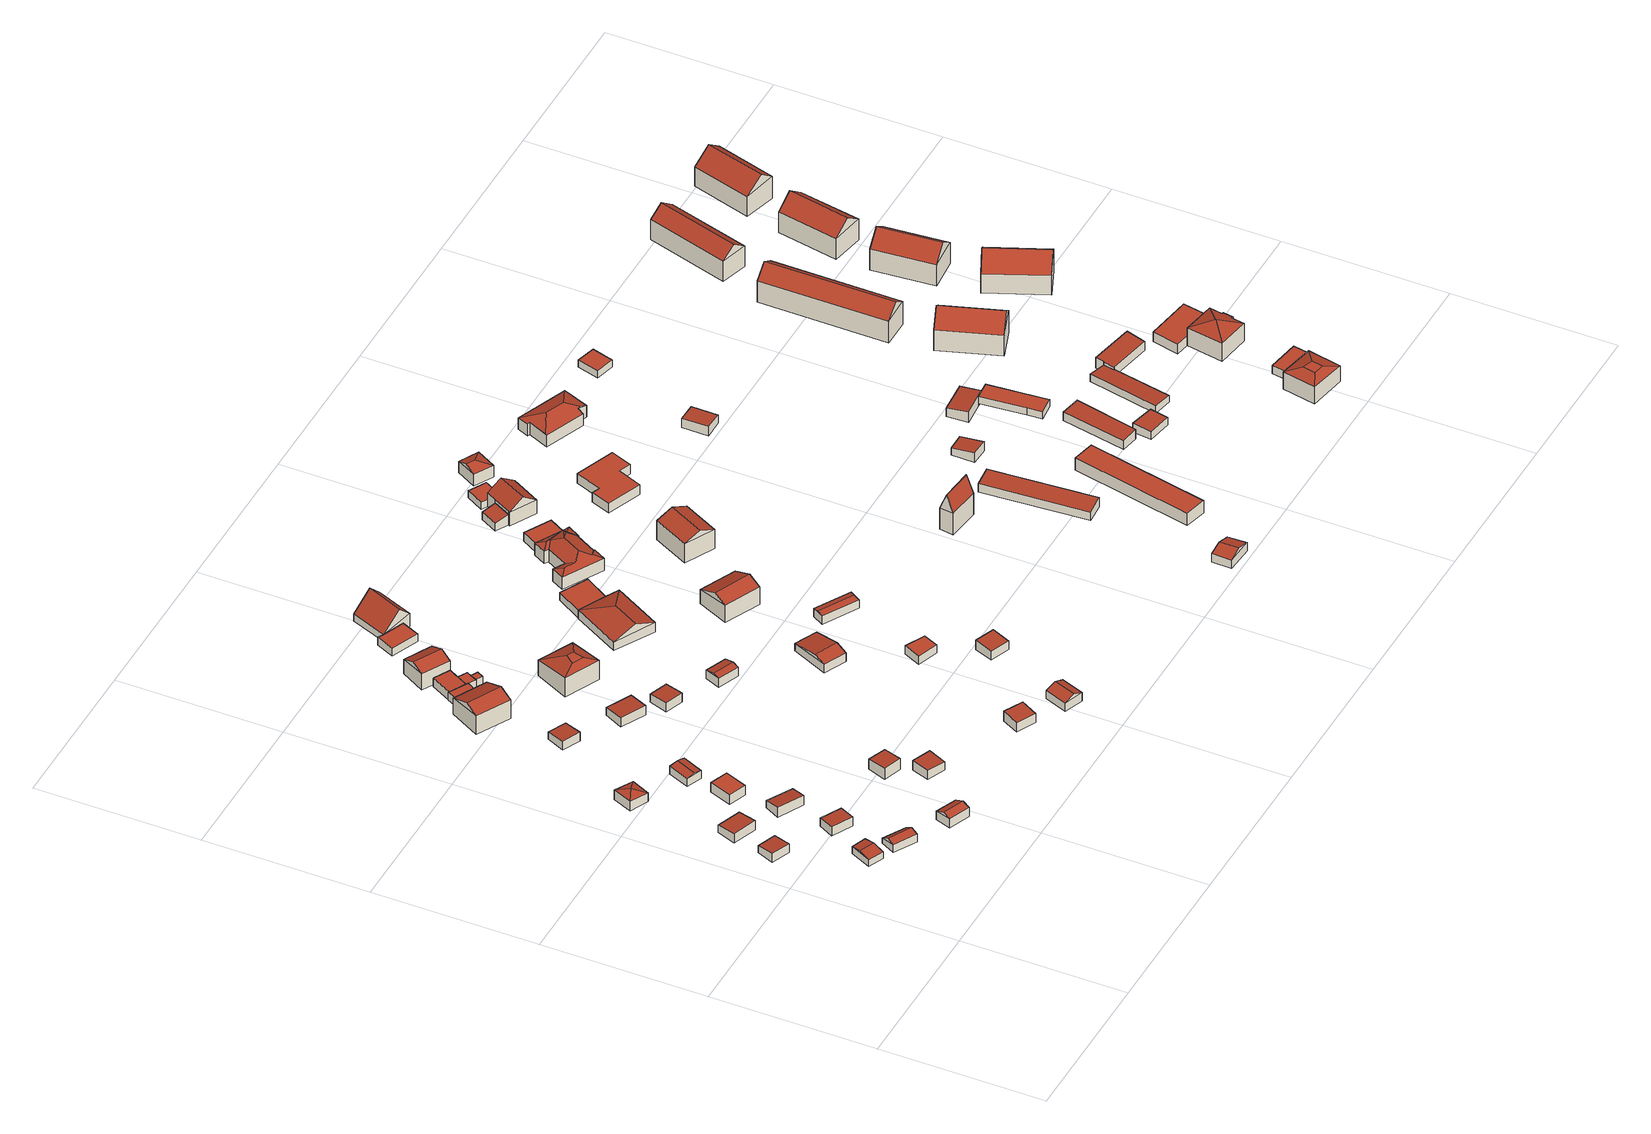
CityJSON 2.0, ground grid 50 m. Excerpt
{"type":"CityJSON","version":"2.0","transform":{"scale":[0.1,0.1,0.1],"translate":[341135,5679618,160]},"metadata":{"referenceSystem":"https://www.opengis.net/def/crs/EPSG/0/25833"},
"CityObjects":{
"building1":{"type":"Building","attributes":{"Dachtyp_tdc":"tdcPolyFlatRoof","Gemeindeschluessel":14729160,"Dachneigung":6.14,"QualitaetDacherkennung":85,"Geometrietyp2DReferenz":"3000","function":"31001_9998","roofType":"2100","measuredHeight":3.01},"geometry":[{"type":"MultiSurface","lod":"2","boundaries":[[[0,1,2,3]],[[1,4,5,2]],[[4,6,7,5]],[[6,0,3,7]],[[6,4,1,0]],[[3,2,5,7]]],"semantics":{"surfaces":[{"type":"WallSurface"},{"type":"RoofSurface"},{"type":"GroundSurface"}],"values":[0,0,0,0,1,2]}}]},
"building2":{"type":"Building","attributes":{"Dachtyp_tdc":"tdcGableRoof","Gemeindeschluessel":14729160,"Dachneigung":10.33,"QualitaetDacherkennung":84,"Geometrietyp2DReferenz":"3000","function":"31001_9998","roofType":"3100","measuredHeight":2.94},"geometry":[{"type":"MultiSurface","lod":"2","boundaries":[[[8,9,10,11]],[[9,12,13,10]],[[12,14,15,13]],[[14,8,11,15]],[[12,9,16]],[[8,14,17]],[[9,8,17,16]],[[14,12,16,17]],[[11,10,13,15]]],"semantics":{"surfaces":[{"type":"WallSurface"},{"type":"RoofSurface"},{"type":"GroundSurface"}],"values":[0,0,0,0,0,0,1,1,2]}}]},
"building3":{"type":"Building","attributes":{"Dachtyp_tdc":"tdcGableRoof","Gemeindeschluessel":14729160,"Dachneigung":33.49,"QualitaetDacherkennung":78,"Geometrietyp2DReferenz":"3000","function":"31001_9998","roofType":"3100","measuredHeight":3.46},"geometry":[{"type":"MultiSurface","lod":"2","boundaries":[[[18,19,20,21]],[[19,22,23,20]],[[22,24,25,23]],[[24,18,21,25]],[[22,19,26]],[[18,24,27]],[[19,18,27,26]],[[24,22,26,27]],[[21,20,23,25]]],"semantics":{"surfaces":[{"type":"WallSurface"},{"type":"RoofSurface"},{"type":"GroundSurface"}],"values":[0,0,0,0,0,0,1,1,2]}}]},
"building4":{"type":"Building","attributes":{"Dachtyp_tdc":"tdcPolyFlatRoof","Gemeindeschluessel":14729160,"Dachneigung":6.06,"QualitaetDacherkennung":84,"Geometrietyp2DReferenz":"3000","function":"31001_9998","roofType":"2100","measuredHeight":3.21},"geometry":[{"type":"MultiSurface","lod":"2","boundaries":[[[28,29,30,31]],[[29,32,33,30]],[[32,34,35,33]],[[34,28,31,35]],[[34,32,29,28]],[[31,30,33,35]]],"semantics":{"surfaces":[{"type":"WallSurface"},{"type":"RoofSurface"},{"type":"GroundSurface"}],"values":[0,0,0,0,1,2]}}]},
"building5":{"type":"Building","attributes":{"Dachtyp_tdc":"tdcPolyFlatRoof","Gemeindeschluessel":14729160,"Dachneigung":3.91,"QualitaetDacherkennung":67,"Geometrietyp2DReferenz":"3000","function":"31001_9998","roofType":"2100","measuredHeight":3.1},"geometry":[{"type":"MultiSurface","lod":"2","boundaries":[[[36,37,38,39]],[[37,40,41,38]],[[40,42,43,41]],[[42,36,39,43]],[[42,40,37,36]],[[39,38,41,43]]],"semantics":{"surfaces":[{"type":"WallSurface"},{"type":"RoofSurface"},{"type":"GroundSurface"}],"values":[0,0,0,0,1,2]}}]},
"building6":{"type":"Building","attributes":{"Dachtyp_tdc":"tdcTentRoof","Gemeindeschluessel":14729160,"Dachneigung":19.68,"QualitaetDacherkennung":84,"Geometrietyp2DReferenz":"3000","function":"31001_9998","roofType":"3500","measuredHeight":4.19},"geometry":[{"type":"MultiSurface","lod":"2","boundaries":[[[44,45,46,47]],[[45,48,49,46]],[[48,50,51,49]],[[50,44,47,51]],[[45,44,52]],[[48,45,52]],[[50,48,52]],[[44,50,52]],[[47,46,49,51]]],"semantics":{"surfaces":[{"type":"WallSurface"},{"type":"RoofSurface"},{"type":"GroundSurface"}],"values":[0,0,0,0,1,1,1,1,2]}}]},
"building7":{"type":"Building","attributes":{"Dachtyp_tdc":"tdcPolyFlatRoof","Gemeindeschluessel":14729160,"Dachneigung":11.29,"QualitaetDacherkennung":62,"Geometrietyp2DReferenz":"3000","function":"31001_9998","roofType":"2100","measuredHeight":3.33},"geometry":[{"type":"MultiSurface","lod":"2","boundaries":[[[53,54,55,56]],[[54,57,58,55]],[[57,59,60,58]],[[59,53,56,60]],[[59,57,54,53]],[[56,55,58,60]]],"semantics":{"surfaces":[{"type":"WallSurface"},{"type":"RoofSurface"},{"type":"GroundSurface"}],"values":[0,0,0,0,1,2]}}]},
"building8":{"type":"Building","attributes":{"Dachtyp_tdc":"tdcGableRoof","Gemeindeschluessel":14729160,"Dachneigung":21.34,"QualitaetDacherkennung":81,"Geometrietyp2DReferenz":"3000","function":"31001_9998","roofType":"3100","measuredHeight":3.92},"geometry":[{"type":"MultiSurface","lod":"2","boundaries":[[[61,62,63,64]],[[62,65,66,63]],[[65,67,68,66]],[[67,61,64,68]],[[65,62,69]],[[61,67,70]],[[62,61,70,69]],[[67,65,69,70]],[[64,63,66,68]]],"semantics":{"surfaces":[{"type":"WallSurface"},{"type":"RoofSurface"},{"type":"GroundSurface"}],"values":[0,0,0,0,0,0,1,1,2]}}]},
"building9":{"type":"Building","attributes":{"Dachtyp_tdc":"tdcPolyFlatRoof","Gemeindeschluessel":14729160,"Dachneigung":0,"QualitaetDacherkennung":77,"Geometrietyp2DReferenz":"3000","function":"31001_9998","roofType":"1000","measuredHeight":3.21},"geometry":[{"type":"MultiSurface","lod":"2","boundaries":[[[71,72,73,74]],[[72,75,76,73]],[[75,77,78,76]],[[77,71,74,78]],[[77,75,72,71]],[[74,73,76,78]]],"semantics":{"surfaces":[{"type":"WallSurface"},{"type":"RoofSurface"},{"type":"GroundSurface"}],"values":[0,0,0,0,1,2]}}]},
"building10":{"type":"Building","attributes":{"Dachtyp_tdc":"tdcGableRoof","Gemeindeschluessel":14729160,"Dachneigung":11.92,"QualitaetDacherkennung":83,"Geometrietyp2DReferenz":"3000","function":"31001_9998","roofType":"3100","measuredHeight":3.26},"geometry":[{"type":"MultiSurface","lod":"2","boundaries":[[[79,80,81,82]],[[80,83,84,81]],[[83,85,86,84]],[[85,79,82,86]],[[83,80,87]],[[79,85,88]],[[80,79,88,87]],[[85,83,87,88]],[[82,81,84,86]]],"semantics":{"surfaces":[{"type":"WallSurface"},{"type":"RoofSurface"},{"type":"GroundSurface"}],"values":[0,0,0,0,0,0,1,1,2]}}]},
"building11":{"type":"Building","attributes":{"Dachtyp_tdc":"tdcPolyFlatRoof","Gemeindeschluessel":14729160,"Dachneigung":5.82,"QualitaetDacherkennung":61,"Geometrietyp2DReferenz":"3000","function":"31001_9998","roofType":"2100","measuredHeight":3.06},"geometry":[{"type":"MultiSurface","lod":"2","boundaries":[[[89,90,91,92]],[[90,93,94,91]],[[93,95,96,94]],[[95,89,92,96]],[[95,93,90,89]],[[92,91,94,96]]],"semantics":{"surfaces":[{"type":"WallSurface"},{"type":"RoofSurface"},{"type":"GroundSurface"}],"values":[0,0,0,0,1,2]}}]},
"building12":{"type":"Building","attributes":{"Dachtyp_tdc":"tdcPolyFlatRoof","Gemeindeschluessel":14729160,"Dachneigung":4.11,"QualitaetDacherkennung":77,"Geometrietyp2DReferenz":"3000","function":"31001_9998","roofType":"2100","measuredHeight":3.79},"geometry":[{"type":"MultiSurface","lod":"2","boundaries":[[[97,98,99,100]],[[98,101,102,99]],[[101,103,104,102]],[[103,97,100,104]],[[103,101,98,97]],[[100,99,102,104]]],"semantics":{"surfaces":[{"type":"WallSurface"},{"type":"RoofSurface"},{"type":"GroundSurface"}],"values":[0,0,0,0,1,2]}}]},
"building13":{"type":"Building","attributes":{"Dachtyp_tdc":"tdcPolyFlatRoof","Gemeindeschluessel":14729160,"Dachneigung":2.65,"QualitaetDacherkennung":73,"Geometrietyp2DReferenz":"3000","function":"31001_9998","roofType":"2100","measuredHeight":3.15},"geometry":[{"type":"MultiSurface","lod":"2","boundaries":[[[105,106,107,108]],[[106,109,110,107]],[[109,111,112,110]],[[111,105,108,112]],[[111,109,106,105]],[[108,107,110,112]]],"semantics":{"surfaces":[{"type":"WallSurface"},{"type":"RoofSurface"},{"type":"GroundSurface"}],"values":[0,0,0,0,1,2]}}]},
"building14":{"type":"Building","attributes":{"Dachtyp_tdc":"tdcGableRoof","Gemeindeschluessel":14729160,"Dachneigung":23.12,"QualitaetDacherkennung":92,"Geometrietyp2DReferenz":"3000","function":"31001_9998","roofType":"3100","measuredHeight":8.12},"geometry":[{"type":"MultiSurface","lod":"2","boundaries":[[[113,114,115,116]],[[114,117,118,115]],[[117,119,120,118]],[[119,113,116,120]],[[117,114,121]],[[113,119,122]],[[114,113,122,121]],[[119,117,121,122]],[[116,115,118,120]]],"semantics":{"surfaces":[{"type":"WallSurface"},{"type":"RoofSurface"},{"type":"GroundSurface"}],"values":[0,0,0,0,0,0,1,1,2]}}]},
"building15":{"type":"Building","attributes":{"Dachtyp_tdc":"tdcPolyFlatRoof","Gemeindeschluessel":14729160,"Dachneigung":0,"QualitaetDacherkennung":69,"Geometrietyp2DReferenz":"3000","function":"31001_9998","roofType":"1000","measuredHeight":2.62},"geometry":[{"type":"MultiSurface","lod":"2","boundaries":[[[123,124,125,126]],[[124,127,128,125]],[[127,129,130,128]],[[129,131,132,130]],[[131,123,126,132]],[[131,129,127,124,123]],[[126,125,128,130,132]]],"semantics":{"surfaces":[{"type":"WallSurface"},{"type":"RoofSurface"},{"type":"GroundSurface"}],"values":[0,0,0,0,0,1,2]}}]},
"building16":{"type":"Building","attributes":{"Gemeindeschluessel":14729160,"Dachtyp_tdc":"tdcPolyFlatRoof","Dachneigung":3.78,"QualitaetDacherkennung":85,"Geometrietyp2DReferenz":"3000","function":"31001_9998","roofType":"2100","measuredHeight":3.14},"geometry":[{"type":"MultiSurface","lod":"2","boundaries":[[[133,134,135,136]],[[134,137,138,135]],[[137,139,140,138]],[[139,133,136,140]],[[139,137,134,133]],[[136,135,138,140]]],"semantics":{"surfaces":[{"type":"WallSurface"},{"type":"RoofSurface"},{"type":"GroundSurface"}],"values":[0,0,0,0,1,2]}}]},
"building17":{"type":"Building","attributes":{"Gemeindeschluessel":14729160,"Geometrietyp2DReferenz":"3000","function":"31001_9998","roofType":"9999"},"children":["building17-1","building17-2"]},
"building17-1":{"type":"BuildingPart","attributes":{"Dachtyp_tdc":"tdcPolyFlatRoof","Dachneigung":0,"QualitaetDacherkennung":66,"Geometrietyp2DReferenz":"3000","roofType":"1000","measuredHeight":2.99},"parents":["building17"],"geometry":[{"type":"MultiSurface","lod":"2","boundaries":[[[141,127,142,143,144]],[[127,145,146,142]],[[145,147,148,146]],[[147,149,150,151,148]],[[149,147,145,127,141]],[[143,142,146,148,151]],[[144,150,149,141]],[[144,143,151,150]]],"semantics":{"surfaces":[{"type":"WallSurface"},{"type":"RoofSurface"},{"type":"GroundSurface"},{"type":"ClosureSurface"}],"values":[0,0,0,0,1,2,0,3]}}]},
"building17-2":{"type":"BuildingPart","attributes":{"Dachtyp_tdc":"tdcPolyFlatRoof","Dachneigung":0,"QualitaetDacherkennung":73,"Geometrietyp2DReferenz":"3000","roofType":"1000","measuredHeight":2.84},"parents":["building17"],"geometry":[{"type":"MultiSurface","lod":"2","boundaries":[[[152,153,154,155]],[[153,144,143,154]],[[150,156,157,151]],[[156,158,159,157]],[[158,152,155,159]],[[158,156,150,144,153,152]],[[155,154,143,151,157,159]],[[151,143,144,150]]],"semantics":{"surfaces":[{"type":"WallSurface"},{"type":"RoofSurface"},{"type":"GroundSurface"},{"type":"ClosureSurface"}],"values":[0,0,0,0,0,1,2,3]}}]},
"building18":{"type":"Building","attributes":{"Dachtyp_tdc":"tdcPolyFlatRoof","Gemeindeschluessel":14729160,"Dachneigung":0,"QualitaetDacherkennung":66,"Geometrietyp2DReferenz":"3000","function":"31001_9998","roofType":"1000","measuredHeight":3},"geometry":[{"type":"MultiSurface","lod":"2","boundaries":[[[160,161,162,163]],[[161,164,155,162]],[[164,165,159,155]],[[165,160,163,159]],[[165,164,161,160]],[[163,162,155,159]]],"semantics":{"surfaces":[{"type":"WallSurface"},{"type":"RoofSurface"},{"type":"GroundSurface"}],"values":[0,0,0,0,1,2]}}]},
"building19":{"type":"Building","attributes":{"Dachtyp_tdc":"tdcGableRoof","Gemeindeschluessel":14729160,"Dachneigung":24.95,"QualitaetDacherkennung":87,"Geometrietyp2DReferenz":"3000","function":"31001_9998","roofType":"3100","measuredHeight":7.13},"geometry":[{"type":"MultiSurface","lod":"2","boundaries":[[[166,167,168,169]],[[167,170,171,168]],[[170,172,173,171]],[[172,166,169,173]],[[170,167,174]],[[166,172,175]],[[167,166,175,174]],[[172,170,174,175]],[[169,168,171,173]]],"semantics":{"surfaces":[{"type":"WallSurface"},{"type":"RoofSurface"},{"type":"GroundSurface"}],"values":[0,0,0,0,0,0,1,1,2]}}]},
"building20":{"type":"Building","attributes":{"Dachtyp_tdc":"tdcPolyFlatRoof","Gemeindeschluessel":14729160,"Dachneigung":4.78,"QualitaetDacherkennung":83,"Geometrietyp2DReferenz":"3000","function":"31001_9998","roofType":"2100","measuredHeight":3.23},"geometry":[{"type":"MultiSurface","lod":"2","boundaries":[[[176,177,178,179]],[[177,180,181,178]],[[180,182,183,181]],[[182,176,179,183]],[[182,180,177,176]],[[179,178,181,183]]],"semantics":{"surfaces":[{"type":"WallSurface"},{"type":"RoofSurface"},{"type":"GroundSurface"}],"values":[0,0,0,0,1,2]}}]},
"building21":{"type":"Building","attributes":{"Dachtyp_tdc":"tdcCutTentRoof","Gemeindeschluessel":14729160,"Dachneigung":22.92,"QualitaetDacherkennung":61,"Geometrietyp2DReferenz":"3000","function":"31001_9998","roofType":"9999","measuredHeight":7.63},"geometry":[{"type":"MultiSurface","lod":"2","boundaries":[[[184,185,186,187]],[[185,188,189,186]],[[188,190,191,189]],[[190,184,187,191]],[[185,184,192,193]],[[188,185,193,194]],[[190,188,194,195]],[[184,190,195,192]],[[195,194,193,192]],[[187,186,189,191]]],"semantics":{"surfaces":[{"type":"WallSurface"},{"type":"RoofSurface"},{"type":"GroundSurface"}],"values":[0,0,0,0,1,1,1,1,1,2]}}]},
"building22":{"type":"Building","attributes":{"Dachtyp_tdc":"tdcPolyFlatRoof","Gemeindeschluessel":14729160,"Dachneigung":3.44,"QualitaetDacherkennung":66,"Geometrietyp2DReferenz":"3000","function":"31001_9998","roofType":"2100","measuredHeight":3.46},"geometry":[{"type":"MultiSurface","lod":"2","boundaries":[[[196,197,198,199]],[[197,200,201,198]],[[200,202,203,201]],[[202,196,199,203]],[[202,200,197,196]],[[199,198,201,203]]],"semantics":{"surfaces":[{"type":"WallSurface"},{"type":"RoofSurface"},{"type":"GroundSurface"}],"values":[0,0,0,0,1,2]}}]},
"building23":{"type":"Building","attributes":{"Dachtyp_tdc":"tdcPolyFlatRoof","Gemeindeschluessel":14729160,"Dachneigung":0,"QualitaetDacherkennung":78,"Geometrietyp2DReferenz":"3000","function":"31001_9998","roofType":"1000","measuredHeight":2.58},"geometry":[{"type":"MultiSurface","lod":"2","boundaries":[[[204,205,206,207]],[[205,208,209,206]],[[208,210,211,209]],[[210,212,213,211]],[[212,204,207,213]],[[212,210,208,205,204]],[[207,206,209,211,213]]],"semantics":{"surfaces":[{"type":"WallSurface"},{"type":"RoofSurface"},{"type":"GroundSurface"}],"values":[0,0,0,0,0,1,2]}}]},
"building24":{"type":"Building","attributes":{"Dachtyp_tdc":"tdcGableRoof","Gemeindeschluessel":14729160,"Dachneigung":13.44,"QualitaetDacherkennung":67,"Geometrietyp2DReferenz":"3000","function":"31001_9998","roofType":"3100","measuredHeight":3.53},"geometry":[{"type":"MultiSurface","lod":"2","boundaries":[[[214,215,216,217]],[[215,218,219,216]],[[218,220,221,219]],[[220,214,217,221]],[[218,215,222]],[[214,220,223]],[[215,214,223,222]],[[220,218,222,223]],[[217,216,219,221]]],"semantics":{"surfaces":[{"type":"WallSurface"},{"type":"RoofSurface"},{"type":"GroundSurface"}],"values":[0,0,0,0,0,0,1,1,2]}}]},
"building25":{"type":"Building","attributes":{"Dachtyp_tdc":"tdcGableRoof","Gemeindeschluessel":14729160,"Dachneigung":43.99,"QualitaetDacherkennung":66,"Geometrietyp2DReferenz":"3000","function":"31001_9998","roofType":"3100","measuredHeight":7.95},"geometry":[{"type":"MultiSurface","lod":"2","boundaries":[[[224,225,226,227]],[[225,228,229,226]],[[228,230,231,229]],[[230,224,227,231]],[[228,225,232]],[[224,230,233]],[[225,224,233,232]],[[230,228,232,233]],[[227,226,229,231]]],"semantics":{"surfaces":[{"type":"WallSurface"},{"type":"RoofSurface"},{"type":"GroundSurface"}],"values":[0,0,0,0,0,0,1,1,2]}}]},
"building26":{"type":"Building","attributes":{"Dachtyp_tdc":"tdcGableRoof","Gemeindeschluessel":14729160,"Dachneigung":22.19,"QualitaetDacherkennung":69,"Geometrietyp2DReferenz":"3000","function":"31001_9998","roofType":"3100","measuredHeight":4.16},"geometry":[{"type":"MultiSurface","lod":"2","boundaries":[[[234,235,236,237]],[[235,238,239,236]],[[238,240,241,239]],[[240,234,237,241]],[[238,235,242]],[[234,240,243]],[[235,234,243,242]],[[240,238,242,243]],[[237,236,239,241]]],"semantics":{"surfaces":[{"type":"WallSurface"},{"type":"RoofSurface"},{"type":"GroundSurface"}],"values":[0,0,0,0,0,0,1,1,2]}}]},
"building27":{"type":"Building","attributes":{"Dachtyp_tdc":"tdcGableRoof","Gemeindeschluessel":14729160,"Dachneigung":10.75,"QualitaetDacherkennung":16,"Geometrietyp2DReferenz":"3000","function":"31001_9998","roofType":"3100","measuredHeight":4.03},"geometry":[{"type":"MultiSurface","lod":"2","boundaries":[[[244,245,246,247]],[[245,248,249,246]],[[248,250,251,249]],[[250,244,247,251]],[[248,245,252]],[[244,250,253]],[[245,244,253,252]],[[250,248,252,253]],[[247,246,249,251]]],"semantics":{"surfaces":[{"type":"WallSurface"},{"type":"RoofSurface"},{"type":"GroundSurface"}],"values":[0,0,0,0,0,0,1,1,2]}}]},
"building28":{"type":"Building","attributes":{"Dachtyp_tdc":"tdcHipAndGableRoof","Gemeindeschluessel":14729160,"Dachneigung":22.09,"QualitaetDacherkennung":72,"Geometrietyp2DReferenz":"3000","function":"31001_9998","roofType":"5000","measuredHeight":5.84},"geometry":[{"type":"MultiSurface","lod":"2","boundaries":[[[254,255,256,257]],[[255,258,259,256]],[[258,260,261,259]],[[260,262,263,261]],[[262,254,257,263]],[[258,255,254,264]],[[254,262,265,264]],[[260,258,264,265]],[[265,262,260]],[[257,256,259,261,263]]],"semantics":{"surfaces":[{"type":"WallSurface"},{"type":"RoofSurface"},{"type":"GroundSurface"}],"values":[0,0,0,0,0,1,1,1,0,2]}}]},
"building29":{"type":"Building","attributes":{"Dachtyp_tdc":"tdcPolyFlatRoof","Gemeindeschluessel":14729160,"Dachneigung":0,"QualitaetDacherkennung":59,"Geometrietyp2DReferenz":"3000","function":"31001_9998","roofType":"1000","measuredHeight":2.79},"geometry":[{"type":"MultiSurface","lod":"2","boundaries":[[[266,267,268,269]],[[267,270,271,268]],[[270,272,273,271]],[[272,266,269,273]],[[272,270,267,266]],[[269,268,271,273]]],"semantics":{"surfaces":[{"type":"WallSurface"},{"type":"RoofSurface"},{"type":"GroundSurface"}],"values":[0,0,0,0,1,2]}}]},
"building30":{"type":"Building","attributes":{"Dachtyp_tdc":"tdcPolyFlatRoof","Gemeindeschluessel":14729160,"Dachneigung":0,"QualitaetDacherkennung":89,"Geometrietyp2DReferenz":"3000","function":"31001_9998","roofType":"1000","measuredHeight":2.74},"geometry":[{"type":"MultiSurface","lod":"2","boundaries":[[[274,275,276,277]],[[275,278,279,276]],[[278,280,281,279]],[[280,274,277,281]],[[280,278,275,274]],[[277,276,279,281]]],"semantics":{"surfaces":[{"type":"WallSurface"},{"type":"RoofSurface"},{"type":"GroundSurface"}],"values":[0,0,0,0,1,2]}}]},
"building31":{"type":"Building","attributes":{"Dachtyp_tdc":"tdcPolyFlatRoof","Gemeindeschluessel":14729160,"Dachneigung":4.21,"QualitaetDacherkennung":67,"Geometrietyp2DReferenz":"3000","function":"31001_9998","roofType":"2100","measuredHeight":3.3},"geometry":[{"type":"MultiSurface","lod":"2","boundaries":[[[282,283,284,285]],[[283,286,287,284]],[[286,288,289,287]],[[288,282,285,289]],[[288,286,283,282]],[[285,284,287,289]]],"semantics":{"surfaces":[{"type":"WallSurface"},{"type":"RoofSurface"},{"type":"GroundSurface"}],"values":[0,0,0,0,1,2]}}]},
"building32":{"type":"Building","attributes":{"Dachtyp_tdc":"tdcGableRoof","Gemeindeschluessel":14729160,"Dachneigung":24.72,"QualitaetDacherkennung":89,"Geometrietyp2DReferenz":"3000","function":"31001_9998","roofType":"3100","measuredHeight":7.75},"geometry":[{"type":"MultiSurface","lod":"2","boundaries":[[[290,291,292,293]],[[291,294,295,292]],[[294,296,297,295]],[[296,290,293,297]],[[294,291,298]],[[290,296,299]],[[291,290,299,298]],[[296,294,298,299]],[[293,292,295,297]]],"semantics":{"surfaces":[{"type":"WallSurface"},{"type":"RoofSurface"},{"type":"GroundSurface"}],"values":[0,0,0,0,0,0,1,1,2]}}]},
"building33":{"type":"Building","attributes":{"Dachtyp_tdc":"tdcFreeFormRoof","Gemeindeschluessel":14729160,"Dachneigung":15.93,"QualitaetDacherkennung":30,"Geometrietyp2DReferenz":"3000","function":"31001_9998","roofType":"5000","measuredHeight":3.44},"geometry":[{"type":"MultiSurface","lod":"2","boundaries":[[[300,301,302,303]],[[301,304,305,302]],[[304,306,307,305]],[[306,300,303,307]],[[308,309,306,304]],[[308,304,301]],[[309,308,301,300]],[[309,300,306]],[[303,302,305,307]]],"semantics":{"surfaces":[{"type":"WallSurface"},{"type":"RoofSurface"},{"type":"GroundSurface"}],"values":[0,0,0,0,1,0,1,1,2]}}]},
"building34":{"type":"Building","attributes":{"Dachtyp_tdc":"tdcFreeFormRoof","Gemeindeschluessel":14729160,"Dachneigung":22.5,"QualitaetDacherkennung":88,"Geometrietyp2DReferenz":"3000","function":"31001_9998","roofType":"5000","measuredHeight":6.21},"geometry":[{"type":"MultiSurface","lod":"2","boundaries":[[[310,311,312,313]],[[311,314,315,312]],[[314,316,317,315]],[[316,318,319,317]],[[318,320,321,319]],[[320,322,323,321]],[[322,324,325,323]],[[324,326,327,325]],[[326,328,329,327]],[[328,330,331,329]],[[330,332,333,331]],[[332,334,335,333]],[[334,336,337,335]],[[336,310,313,337]],[[338,334,332]],[[339,338,332,330]],[[340,341,342,339,330,328]],[[343,340,328,326]],[[343,326,324]],[[344,345,341,340,343,324,322]],[[344,322,320]],[[345,344,320,318]],[[346,342,341,345,318,316]],[[347,346,316,314]],[[347,314,311]],[[310,347,311]],[[310,346,347]],[[310,342,346]],[[310,339,342]],[[310,338,339]],[[336,338,310]],[[338,336,334]],[[313,312,315,317,319,321,323,325,327,329,331,333,335,337]]],"semantics":{"surfaces":[{"type":"WallSurface"},{"type":"RoofSurface"},{"type":"GroundSurface"}],"values":[0,0,0,0,0,0,0,0,0,0,0,0,0,0,1,1,1,1,1,1,1,1,1,1,1,1,1,1,1,1,1,1,2]}}]},
"building35":{"type":"Building","attributes":{"Dachtyp_tdc":"tdcPolyFlatRoof","Gemeindeschluessel":14729160,"Dachneigung":0,"QualitaetDacherkennung":72,"Geometrietyp2DReferenz":"3000","function":"31001_9998","roofType":"1000","measuredHeight":2.88},"geometry":[{"type":"MultiSurface","lod":"2","boundaries":[[[348,349,350,351]],[[349,352,353,350]],[[352,354,355,353]],[[354,348,351,355]],[[354,352,349,348]],[[351,350,353,355]]],"semantics":{"surfaces":[{"type":"WallSurface"},{"type":"RoofSurface"},{"type":"GroundSurface"}],"values":[0,0,0,0,1,2]}}]},
"building36":{"type":"Building","attributes":{"Dachtyp_tdc":"tdcPolyFlatRoof","Gemeindeschluessel":14729160,"Dachneigung":13.37,"QualitaetDacherkennung":66,"Geometrietyp2DReferenz":"3000","function":"31001_9998","roofType":"2100","measuredHeight":3.56},"geometry":[{"type":"MultiSurface","lod":"2","boundaries":[[[356,357,358,359]],[[357,360,361,358]],[[360,362,363,361]],[[362,356,359,363]],[[362,360,357,356]],[[359,358,361,363]]],"semantics":{"surfaces":[{"type":"WallSurface"},{"type":"RoofSurface"},{"type":"GroundSurface"}],"values":[0,0,0,0,1,2]}}]},
"building37":{"type":"Building","attributes":{"Dachtyp_tdc":"tdcGableRoof","Gemeindeschluessel":14729160,"Dachneigung":24.09,"QualitaetDacherkennung":91,"Geometrietyp2DReferenz":"3000","function":"31001_9998","roofType":"3100","measuredHeight":8.86},"geometry":[{"type":"MultiSurface","lod":"2","boundaries":[[[364,365,366,367]],[[365,368,369,366]],[[368,370,371,369]],[[370,364,367,371]],[[368,365,372]],[[364,370,373]],[[365,364,373,372]],[[370,368,372,373]],[[367,366,369,371]]],"semantics":{"surfaces":[{"type":"WallSurface"},{"type":"RoofSurface"},{"type":"GroundSurface"}],"values":[0,0,0,0,0,0,1,1,2]}}]},
"building38":{"type":"Building","attributes":{"Dachtyp_tdc":"tdcFreeFormRoof","Gemeindeschluessel":14729160,"Dachneigung":34.88,"QualitaetDacherkennung":87,"Geometrietyp2DReferenz":"3000","function":"31001_9998","roofType":"5000","measuredHeight":7.77},"geometry":[{"type":"MultiSurface","lod":"2","boundaries":[[[374,375,376,377]],[[375,378,361,376]],[[378,379,358,361]],[[379,380,381,358]],[[380,382,383,381]],[[382,384,385,383]],[[384,374,377,385]],[[386,387,388,380,379,378,375]],[[374,384,387,386]],[[374,386,375]],[[382,388,387,384]],[[380,388,382]],[[377,376,361,358,381,383,385]]],"semantics":{"surfaces":[{"type":"WallSurface"},{"type":"RoofSurface"},{"type":"GroundSurface"}],"values":[0,0,0,0,0,0,0,1,1,0,0,0,2]}}]},
"building39":{"type":"Building","attributes":{"Dachtyp_tdc":"tdcPolyFlatRoof","Gemeindeschluessel":14729160,"Dachneigung":0,"QualitaetDacherkennung":81,"Geometrietyp2DReferenz":"3000","function":"31001_9998","roofType":"1000","measuredHeight":2.39},"geometry":[{"type":"MultiSurface","lod":"2","boundaries":[[[389,390,391,381]],[[390,392,393,391]],[[392,394,395,393]],[[394,396,383,395]],[[396,389,381,383]],[[396,394,392,390,389]],[[381,391,393,395,383]]],"semantics":{"surfaces":[{"type":"WallSurface"},{"type":"RoofSurface"},{"type":"GroundSurface"}],"values":[0,0,0,0,0,1,2]}}]},
"building40":{"type":"Building","attributes":{"Dachtyp_tdc":"tdcHipAndGableRoof","Gemeindeschluessel":14729160,"Dachneigung":22.17,"QualitaetDacherkennung":83,"Geometrietyp2DReferenz":"3000","function":"31001_9998","roofType":"5000","measuredHeight":5.37},"geometry":[{"type":"MultiSurface","lod":"2","boundaries":[[[397,398,399,400]],[[398,401,402,399]],[[401,403,404,402]],[[403,397,400,404]],[[401,398,405]],[[397,403,406]],[[398,397,406,405]],[[403,401,405,406]],[[400,399,402,404]]],"semantics":{"surfaces":[{"type":"WallSurface"},{"type":"RoofSurface"},{"type":"GroundSurface"}],"values":[0,0,0,0,1,0,1,1,2]}}]},
"building41":{"type":"Building","attributes":{"Dachtyp_tdc":"tdcPolyFlatRoof","Gemeindeschluessel":14729160,"Dachneigung":0,"QualitaetDacherkennung":75,"Geometrietyp2DReferenz":"3000","function":"31001_9998","roofType":"1000","measuredHeight":3.38},"geometry":[{"type":"MultiSurface","lod":"2","boundaries":[[[407,408,409,410]],[[408,411,412,409]],[[411,413,414,412]],[[413,415,416,414]],[[415,417,418,416]],[[417,419,420,418]],[[419,421,422,420]],[[421,407,410,422]],[[421,419,417,415,413,411,408,407]],[[410,409,412,414,416,418,420,422]]],"semantics":{"surfaces":[{"type":"WallSurface"},{"type":"RoofSurface"},{"type":"GroundSurface"}],"values":[0,0,0,0,0,0,0,0,1,2]}}]},
"building42":{"type":"Building","attributes":{"Dachtyp_tdc":"tdcGableRoof","Gemeindeschluessel":14729160,"Dachneigung":16.75,"QualitaetDacherkennung":74,"Geometrietyp2DReferenz":"3000","function":"31001_9998","roofType":"3100","measuredHeight":4.05},"geometry":[{"type":"MultiSurface","lod":"2","boundaries":[[[423,424,425,426]],[[424,427,428,425]],[[427,429,430,428]],[[429,423,426,430]],[[427,424,431]],[[423,429,432]],[[424,423,432,431]],[[429,427,431,432]],[[426,425,428,430]]],"semantics":{"surfaces":[{"type":"WallSurface"},{"type":"RoofSurface"},{"type":"GroundSurface"}],"values":[0,0,0,0,0,0,1,1,2]}}]},
"building43":{"type":"Building","attributes":{"Dachtyp_tdc":"tdcFreeFormRoof","Gemeindeschluessel":14729160,"Dachneigung":68.74,"QualitaetDacherkennung":8,"Geometrietyp2DReferenz":"3000","function":"31001_9998","roofType":"5000","measuredHeight":12.92},"geometry":[{"type":"MultiSurface","lod":"2","boundaries":[[[433,434,435,436]],[[434,437,438,435]],[[437,439,440,438]],[[439,433,436,440]],[[441,439,437]],[[442,441,437,434]],[[442,434,433]],[[441,442,433,439]],[[436,435,438,440]]],"semantics":{"surfaces":[{"type":"WallSurface"},{"type":"RoofSurface"},{"type":"GroundSurface"}],"values":[0,0,0,0,0,1,0,1,2]}}]},
"building44":{"type":"Building","attributes":{"Dachtyp_tdc":"tdcPolyFlatRoof","Gemeindeschluessel":14729160,"Dachneigung":5.15,"QualitaetDacherkennung":82,"Geometrietyp2DReferenz":"3000","function":"31001_2463","roofType":"2100","measuredHeight":3.31},"geometry":[{"type":"MultiSurface","lod":"2","boundaries":[[[443,444,445,446]],[[444,447,448,445]],[[447,449,450,448]],[[449,443,446,450]],[[449,447,444,443]],[[446,445,448,450]]],"semantics":{"surfaces":[{"type":"WallSurface"},{"type":"RoofSurface"},{"type":"GroundSurface"}],"values":[0,0,0,0,1,2]}}]},
"building45":{"type":"Building","attributes":{"Dachtyp_tdc":"tdcPolyFlatRoof","Gemeindeschluessel":14729160,"Dachneigung":0,"QualitaetDacherkennung":90,"Geometrietyp2DReferenz":"3000","function":"31001_2463","roofType":"1000","measuredHeight":4.25},"geometry":[{"type":"MultiSurface","lod":"2","boundaries":[[[451,452,453,454]],[[452,455,456,453]],[[455,457,458,456]],[[457,451,454,458]],[[457,455,452,451]],[[454,453,456,458]]],"semantics":{"surfaces":[{"type":"WallSurface"},{"type":"RoofSurface"},{"type":"GroundSurface"}],"values":[0,0,0,0,1,2]}}]},
"building46":{"type":"Building","attributes":{"Dachtyp_tdc":"tdcFreeFormRoof","Gemeindeschluessel":14729160,"Dachneigung":22.1,"QualitaetDacherkennung":88,"Geometrietyp2DReferenz":"3000","function":"31001_9998","roofType":"5000","measuredHeight":6.03},"geometry":[{"type":"MultiSurface","lod":"2","boundaries":[[[459,460,461,462]],[[460,463,464,461]],[[463,465,466,464]],[[465,467,468,466]],[[467,469,470,468]],[[469,471,472,470]],[[471,473,474,472]],[[473,459,462,474]],[[475,463,460,476]],[[471,477,478,459,473]],[[478,476,460,459]],[[465,475,476,478,477,469,467]],[[471,469,477]],[[465,463,475]],[[462,461,464,466,468,470,472,474]]],"semantics":{"surfaces":[{"type":"WallSurface"},{"type":"RoofSurface"},{"type":"GroundSurface"}],"values":[0,0,0,0,0,0,0,0,1,1,1,1,0,0,2]}}]},
"building47":{"type":"Building","attributes":{"Dachtyp_tdc":"tdcPolyFlatRoof","Gemeindeschluessel":14729160,"Dachneigung":6.36,"QualitaetDacherkennung":81,"Geometrietyp2DReferenz":"3000","function":"31001_9998","roofType":"2100","measuredHeight":3.23},"geometry":[{"type":"MultiSurface","lod":"2","boundaries":[[[479,480,481,482]],[[480,483,484,481]],[[483,485,486,484]],[[485,479,482,486]],[[485,483,480,479]],[[482,481,484,486]]],"semantics":{"surfaces":[{"type":"WallSurface"},{"type":"RoofSurface"},{"type":"GroundSurface"}],"values":[0,0,0,0,1,2]}}]},
"building48":{"type":"Building","attributes":{"Dachtyp_tdc":"tdcPolyFlatRoof","Gemeindeschluessel":14729160,"Dachneigung":3.31,"QualitaetDacherkennung":99,"Geometrietyp2DReferenz":"3000","function":"31001_9998","roofType":"2100","measuredHeight":3.14},"geometry":[{"type":"MultiSurface","lod":"2","boundaries":[[[487,488,489,490]],[[488,491,492,489]],[[491,493,494,492]],[[493,487,490,494]],[[493,491,488,487]],[[490,489,492,494]]],"semantics":{"surfaces":[{"type":"WallSurface"},{"type":"RoofSurface"},{"type":"GroundSurface"}],"values":[0,0,0,0,1,2]}}]},
"building49":{"type":"Building","attributes":{"Dachtyp_tdc":"tdcPolyFlatRoof","Gemeindeschluessel":14729160,"Dachneigung":5.26,"QualitaetDacherkennung":82,"Geometrietyp2DReferenz":"3000","function":"31001_2463","roofType":"2100","measuredHeight":3.41},"geometry":[{"type":"MultiSurface","lod":"2","boundaries":[[[495,496,497,498]],[[496,499,500,497]],[[499,501,502,500]],[[501,495,498,502]],[[501,499,496,495]],[[498,497,500,502]]],"semantics":{"surfaces":[{"type":"WallSurface"},{"type":"RoofSurface"},{"type":"GroundSurface"}],"values":[0,0,0,0,1,2]}}]},
"building50":{"type":"Building","attributes":{"Dachtyp_tdc":"tdcPolyFlatRoof","Gemeindeschluessel":14729160,"Dachneigung":3.92,"QualitaetDacherkennung":89,"Geometrietyp2DReferenz":"3000","function":"31001_2463","roofType":"2100","measuredHeight":2.98},"geometry":[{"type":"MultiSurface","lod":"2","boundaries":[[[503,504,505,506]],[[504,507,508,505]],[[507,509,510,508]],[[509,503,506,510]],[[509,507,504,503]],[[506,505,508,510]]],"semantics":{"surfaces":[{"type":"WallSurface"},{"type":"RoofSurface"},{"type":"GroundSurface"}],"values":[0,0,0,0,1,2]}}]},
"building51":{"type":"Building","attributes":{"Dachtyp_tdc":"tdcPolyFlatRoof","Gemeindeschluessel":14729160,"Dachneigung":6.32,"QualitaetDacherkennung":68,"Geometrietyp2DReferenz":"3000","function":"31001_2463","roofType":"2100","measuredHeight":3.72},"geometry":[{"type":"MultiSurface","lod":"2","boundaries":[[[511,512,513,514]],[[512,515,516,513]],[[515,517,518,516]],[[517,519,520,518]],[[519,511,514,520]],[[519,517,515,512,511]],[[514,513,516,518,520]]],"semantics":{"surfaces":[{"type":"WallSurface"},{"type":"RoofSurface"},{"type":"GroundSurface"}],"values":[0,0,0,0,0,1,2]}}]},
"building52":{"type":"Building","attributes":{"Dachtyp_tdc":"tdcPolyFlatRoof","Gemeindeschluessel":14729160,"Dachneigung":0,"QualitaetDacherkennung":97,"Geometrietyp2DReferenz":"3000","function":"31001_2463","roofType":"1000","measuredHeight":2.44},"geometry":[{"type":"MultiSurface","lod":"2","boundaries":[[[521,522,523,524]],[[522,525,526,523]],[[525,527,528,526]],[[527,529,530,528]],[[529,531,532,530]],[[531,533,534,532]],[[533,521,524,534]],[[533,531,529,527,525,522,521]],[[524,523,526,528,530,532,534]]],"semantics":{"surfaces":[{"type":"WallSurface"},{"type":"RoofSurface"},{"type":"GroundSurface"}],"values":[0,0,0,0,0,0,0,1,2]}}]},
"building53":{"type":"Building","attributes":{"Dachtyp_tdc":"tdcPolyFlatRoof","Gemeindeschluessel":14729160,"Dachneigung":0,"QualitaetDacherkennung":90,"Geometrietyp2DReferenz":"3000","function":"31001_9998","roofType":"1000","measuredHeight":2.38},"geometry":[{"type":"MultiSurface","lod":"2","boundaries":[[[535,536,537,538]],[[536,539,540,537]],[[539,541,542,540]],[[541,535,538,542]],[[541,539,536,535]],[[538,537,540,542]]],"semantics":{"surfaces":[{"type":"WallSurface"},{"type":"RoofSurface"},{"type":"GroundSurface"}],"values":[0,0,0,0,1,2]}}]},
"building54":{"type":"Building","attributes":{"Gemeindeschluessel":14729160,"Geometrietyp2DReferenz":"3000","function":"31001_2463","roofType":"9999"},"children":["building54-1","building54-2"]},
"building54-1":{"type":"BuildingPart","attributes":{"Dachtyp_tdc":"tdcPolyFlatRoof","Dachneigung":3.82,"QualitaetDacherkennung":96,"Geometrietyp2DReferenz":"3000","roofType":"2100","measuredHeight":2.67},"parents":["building54"],"geometry":[{"type":"MultiSurface","lod":"2","boundaries":[[[543,544,545,546]],[[544,547,548,545]],[[549,550,551,552]],[[550,543,546,551]],[[550,549,553,547,544,543]],[[546,545,548,554,552,551]],[[553,554,548,547]],[[549,552,554,553]]],"semantics":{"surfaces":[{"type":"WallSurface"},{"type":"RoofSurface"},{"type":"GroundSurface"},{"type":"ClosureSurface"}],"values":[0,0,0,0,1,2,3,3]}}]},
"building54-2":{"type":"BuildingPart","attributes":{"Dachtyp_tdc":"tdcPolyFlatRoof","Dachneigung":4.41,"QualitaetDacherkennung":89,"Geometrietyp2DReferenz":"3000","roofType":"2100","measuredHeight":3.59},"parents":["building54"],"geometry":[{"type":"MultiSurface","lod":"2","boundaries":[[[555,556,549,552,557]],[[558,559,560,548,547]],[[559,561,562,560]],[[561,563,564,562]],[[563,555,557,564]],[[563,561,559,558,565,556,555]],[[557,552,554,548,560,562,564]],[[553,549,556,565]],[[553,554,552,549]],[[547,553,565,558]],[[547,548,554,553]]],"semantics":{"surfaces":[{"type":"WallSurface"},{"type":"RoofSurface"},{"type":"GroundSurface"},{"type":"ClosureSurface"}],"values":[0,0,0,0,0,1,2,0,3,0,3]}}]},
"building55":{"type":"Building","attributes":{"Dachtyp_tdc":"tdcCutTentRoof","Gemeindeschluessel":14729160,"Dachneigung":19.39,"QualitaetDacherkennung":63,"Geometrietyp2DReferenz":"3000","function":"31001_9998","roofType":"9999","measuredHeight":7.2},"geometry":[{"type":"MultiSurface","lod":"2","boundaries":[[[566,567,568,569]],[[567,570,571,568]],[[570,572,573,571]],[[572,566,569,573]],[[567,566,574,575]],[[570,567,575,576]],[[572,570,576,577]],[[566,572,577,574]],[[577,576,575,574]],[[569,568,571,573]]],"semantics":{"surfaces":[{"type":"WallSurface"},{"type":"RoofSurface"},{"type":"GroundSurface"}],"values":[0,0,0,0,1,1,1,1,1,2]}}]},
"building56":{"type":"Building","attributes":{"Dachtyp_tdc":"tdcGableRoof","Gemeindeschluessel":14729160,"Dachneigung":37.73,"QualitaetDacherkennung":91,"Geometrietyp2DReferenz":"3000","function":"31001_9998","roofType":"3100","measuredHeight":11.26},"geometry":[{"type":"MultiSurface","lod":"2","boundaries":[[[578,579,580,581]],[[579,582,583,580]],[[582,584,585,583]],[[584,578,581,585]],[[582,579,586]],[[578,584,587]],[[579,578,587,586]],[[584,582,586,587]],[[581,580,583,585]]],"semantics":{"surfaces":[{"type":"WallSurface"},{"type":"RoofSurface"},{"type":"GroundSurface"}],"values":[0,0,0,0,0,0,1,1,2]}}]},
"building57":{"type":"Building","attributes":{"Dachtyp_tdc":"tdcPolyFlatRoof","Gemeindeschluessel":14729160,"Dachneigung":0,"QualitaetDacherkennung":88,"Geometrietyp2DReferenz":"3000","function":"31001_9998","roofType":"1000","measuredHeight":2.8},"geometry":[{"type":"MultiSurface","lod":"2","boundaries":[[[588,589,590,591]],[[589,592,593,590]],[[592,594,595,593]],[[594,596,569,595]],[[596,588,591,569]],[[596,594,592,589,588]],[[591,590,593,595,569]]],"semantics":{"surfaces":[{"type":"WallSurface"},{"type":"RoofSurface"},{"type":"GroundSurface"}],"values":[0,0,0,0,0,1,2]}}]},
"building58":{"type":"Building","attributes":{"Dachtyp_tdc":"tdcGableRoof","Gemeindeschluessel":14729160,"Dachneigung":36.63,"QualitaetDacherkennung":95,"Geometrietyp2DReferenz":"3000","function":"31001_9998","roofType":"3100","measuredHeight":10.75},"geometry":[{"type":"MultiSurface","lod":"2","boundaries":[[[597,598,599,600]],[[598,601,602,599]],[[601,603,604,602]],[[603,597,600,604]],[[601,598,605]],[[597,603,606]],[[598,597,606,605]],[[603,601,605,606]],[[600,599,602,604]]],"semantics":{"surfaces":[{"type":"WallSurface"},{"type":"RoofSurface"},{"type":"GroundSurface"}],"values":[0,0,0,0,0,0,1,1,2]}}]},
"building59":{"type":"Building","attributes":{"Dachtyp_tdc":"tdcTentRoof","Gemeindeschluessel":14729160,"Dachneigung":21.93,"QualitaetDacherkennung":85,"Geometrietyp2DReferenz":"3000","function":"31001_9998","roofType":"3500","measuredHeight":8.25},"geometry":[{"type":"MultiSurface","lod":"2","boundaries":[[[607,608,609,610]],[[608,611,612,609]],[[611,613,614,612]],[[613,615,616,614]],[[615,617,618,616]],[[617,619,620,618]],[[619,621,622,620]],[[621,607,610,622]],[[607,621,623]],[[608,607,623]],[[619,617,615,613,611,608,623]],[[621,619,623]],[[610,609,612,614,616,618,620,622]]],"semantics":{"surfaces":[{"type":"WallSurface"},{"type":"RoofSurface"},{"type":"GroundSurface"}],"values":[0,0,0,0,0,0,0,0,1,1,1,1,2]}}]},
"building60":{"type":"Building","attributes":{"Dachtyp_tdc":"tdcPolyFlatRoof","Gemeindeschluessel":14729160,"Dachneigung":0,"QualitaetDacherkennung":84,"Geometrietyp2DReferenz":"3000","function":"31001_9998","roofType":"1000","measuredHeight":3.27},"geometry":[{"type":"MultiSurface","lod":"2","boundaries":[[[624,625,609,626]],[[625,627,610,609]],[[627,628,629,610]],[[628,630,631,629]],[[630,624,626,631]],[[630,628,627,625,624]],[[626,609,610,629,631]]],"semantics":{"surfaces":[{"type":"WallSurface"},{"type":"RoofSurface"},{"type":"GroundSurface"}],"values":[0,0,0,0,0,1,2]}}]},
"building61":{"type":"Building","attributes":{"Dachtyp_tdc":"tdcGableRoof","Gemeindeschluessel":14729160,"Dachneigung":37.02,"QualitaetDacherkennung":92,"Geometrietyp2DReferenz":"3000","function":"31001_9998","roofType":"3100","measuredHeight":10.19},"geometry":[{"type":"MultiSurface","lod":"2","boundaries":[[[632,633,634,635]],[[633,636,637,634]],[[636,638,639,637]],[[638,632,635,639]],[[636,633,640]],[[632,638,641]],[[633,632,641,640]],[[638,636,640,641]],[[635,634,637,639]]],"semantics":{"surfaces":[{"type":"WallSurface"},{"type":"RoofSurface"},{"type":"GroundSurface"}],"values":[0,0,0,0,0,0,1,1,2]}}]},
"building62":{"type":"Building","attributes":{"Dachtyp_tdc":"tdcGableRoof","Gemeindeschluessel":14729160,"Dachneigung":37.64,"QualitaetDacherkennung":94,"Geometrietyp2DReferenz":"3000","function":"31001_9998","roofType":"3100","measuredHeight":11},"geometry":[{"type":"MultiSurface","lod":"2","boundaries":[[[642,643,644,645]],[[643,646,647,644]],[[646,648,649,647]],[[648,642,645,649]],[[646,643,650]],[[642,648,651]],[[643,642,651,650]],[[648,646,650,651]],[[645,644,647,649]]],"semantics":{"surfaces":[{"type":"WallSurface"},{"type":"RoofSurface"},{"type":"GroundSurface"}],"values":[0,0,0,0,0,0,1,1,2]}}]},
"building63":{"type":"Building","attributes":{"Dachtyp_tdc":"tdcGableRoof","Gemeindeschluessel":14729160,"Dachneigung":37.52,"QualitaetDacherkennung":94,"Geometrietyp2DReferenz":"3000","function":"31001_9998","roofType":"3100","measuredHeight":11.06},"geometry":[{"type":"MultiSurface","lod":"2","boundaries":[[[652,653,654,655]],[[653,656,657,654]],[[656,658,659,657]],[[658,652,655,659]],[[656,653,660]],[[652,658,661]],[[653,652,661,660]],[[658,656,660,661]],[[655,654,657,659]]],"semantics":{"surfaces":[{"type":"WallSurface"},{"type":"RoofSurface"},{"type":"GroundSurface"}],"values":[0,0,0,0,0,0,1,1,2]}}]},
"building64":{"type":"Building","attributes":{"Dachtyp_tdc":"tdcGableRoof","Gemeindeschluessel":14729160,"Dachneigung":38.15,"QualitaetDacherkennung":94,"Geometrietyp2DReferenz":"3000","function":"31001_9998","roofType":"3100","measuredHeight":11.1},"geometry":[{"type":"MultiSurface","lod":"2","boundaries":[[[662,663,664,665]],[[663,666,667,664]],[[666,668,669,667]],[[668,662,665,669]],[[666,663,670]],[[662,668,671]],[[663,662,671,670]],[[668,666,670,671]],[[665,664,667,669]]],"semantics":{"surfaces":[{"type":"WallSurface"},{"type":"RoofSurface"},{"type":"GroundSurface"}],"values":[0,0,0,0,0,0,1,1,2]}}]},
"building65":{"type":"Building","attributes":{"Dachtyp_tdc":"tdcGableRoof","Gemeindeschluessel":14729160,"Dachneigung":37.35,"QualitaetDacherkennung":91,"Geometrietyp2DReferenz":"3000","function":"31001_9998","roofType":"3100","measuredHeight":11.04},"geometry":[{"type":"MultiSurface","lod":"2","boundaries":[[[672,673,674,675]],[[673,676,677,674]],[[676,678,679,677]],[[678,672,675,679]],[[676,673,680]],[[672,678,681]],[[673,672,681,680]],[[678,676,680,681]],[[675,674,677,679]]],"semantics":{"surfaces":[{"type":"WallSurface"},{"type":"RoofSurface"},{"type":"GroundSurface"}],"values":[0,0,0,0,0,0,1,1,2]}}]}
},
"vertices":[
[8,556,97],[28,608,91],[28,608,67],[8,556,67],[85,586,91],[85,586,67],[64,533,97],[64,533,67],
[139,291,101],[91,312,101],[91,312,78],[139,291,78],[121,375,102],[121,375,78],[167,359,101],[167,359,78],[107,346,108],[154,327,108],
[196,322,95],[264,284,94],[264,284,78],[196,322,78],[240,240,105],[240,240,78],[172,278,105],[172,278,78],[251,261,112],[183,298,112],
[52,691,84],[72,748,78],[72,748,52],[52,691,52],[146,721,78],[146,721,52],[126,664,84],[126,664,52],
[175,462,99],[198,506,96],[198,506,68],[175,462,68],[260,474,96],[260,474,68],[237,429,99],[237,429,68],
[135,1030,81],[109,973,81],[109,973,51],[135,1030,51],[53,999,83],[53,999,51],[78,1058,83],[78,1058,51],[93,1015,93],
[298,636,76],[275,592,86],[275,592,53],[298,636,53],[198,633,86],[198,633,53],[222,678,76],[222,678,53],
[405,166,101],[339,191,101],[339,191,70],[405,166,70],[356,239,99],[356,239,70],[420,213,99],[420,213,70],[347,213,110],[412,187,110],
[280,823,77],[254,755,77],[254,755,45],[280,823,45],[200,775,77],[200,775,45],[225,843,77],[225,843,45],
[291,954,73],[263,890,73],[263,890,45],[291,954,45],[217,909,72],[217,909,45],[245,974,72],[245,974,45],[241,899,78],[269,963,78],
[193,1266,91],[218,1321,85],[218,1321,60],[193,1266,60],[272,1296,85],[272,1296,60],[247,1241,91],[247,1241,60],
[466,446,89],[487,503,85],[487,503,51],[466,446,51],[543,482,85],[543,482,51],[522,426,89],[522,426,51],
[534,396,84],[595,374,81],[595,374,52],[534,396,52],[570,318,81],[570,318,52],[514,342,84],[514,342,52],
[236,1441,139],[136,1494,139],[136,1494,75],[236,1441,75],[185,1587,130],[185,1587,75],[285,1535,130],[285,1535,75],[156,1531,156],[256,1479,156],
[218,1600,103],[231,1624,103],[231,1624,77],[218,1600,77],[234,1622,103],[234,1622,77],[289,1592,103],[289,1592,77],[276,1569,103],[276,1569,77],
[362,1177,78],[390,1233,73],[390,1233,46],[362,1177,46],[465,1195,73],[465,1195,46],[437,1139,78],[437,1139,46],
[282,1596,103],[234,1622,73],[282,1596,73],[282,1596,102],[268,1685,103],[268,1685,73],[316,1659,103],[316,1659,73],[300,1630,103],[300,1630,102],[300,1630,73],
[311,1580,102],[289,1592,102],[289,1592,73],[311,1580,73],[329,1614,102],[329,1614,73],[321,1600,102],[321,1600,73],
[341,1589,103],[331,1570,103],[331,1570,73],[341,1589,73],[311,1580,103],[321,1600,103],
[316,1659,135],[234,1703,135],[234,1703,80],[316,1659,80],[274,1776,130],[274,1776,80],[356,1732,130],[356,1732,80],[252,1737,151],[334,1692,151],
[480,1099,70],[500,1156,65],[500,1156,38],[480,1099,38],[556,1135,65],[556,1135,38],[536,1079,70],[536,1079,38],
[512,1312,115],[407,1362,115],[407,1362,50],[512,1312,50],[457,1466,103],[457,1466,50],[562,1415,103],[562,1415,50],[494,1349,127],[458,1366,127],[482,1394,126],[503,1384,126],
[821,226,61],[846,277,65],[846,277,30],[821,226,30],[903,248,65],[903,248,30],[878,198,61],[878,198,30],
[329,1836,105],[354,1891,105],[354,1891,79],[329,1836,79],[371,1882,105],[371,1882,79],[436,1856,105],[436,1856,79],[413,1802,105],[413,1802,79],
[708,996,60],[643,1022,60],[643,1022,30],[708,996,30],[662,1069,58],[662,1069,30],[727,1043,58],[727,1043,30],[651,1041,65],[716,1015,65],
[503,1957,125],[459,1847,125],[459,1847,80],[503,1957,80],[371,1882,104],[371,1882,80],[415,1992,104],[415,1992,80],[424,1861,160],[469,1971,160],
[965,152,48],[991,222,48],[991,222,20],[965,152,20],[1049,200,50],[1049,200,20],[1023,131,50],[1023,131,20],[1022,210,61],[996,141,61],
[881,912,44],[949,881,44],[949,881,20],[881,912,20],[898,769,50],[898,769,20],[829,800,50],[829,800,20],[914,803,61],[845,834,61],
[720,1476,76],[802,1432,79],[802,1432,47],[720,1476,47],[838,1411,80],[838,1411,47],[758,1266,80],[758,1266,47],[640,1331,76],[640,1331,47],[747,1377,105],[702,1297,105],
[1073,621,32],[1053,575,32],[1053,575,4],[1073,621,4],[989,598,32],[989,598,4],[1013,650,32],[1013,650,4],
[849,1509,75],[802,1432,75],[802,1432,48],[849,1509,48],[720,1476,75],[720,1476,48],[766,1552,75],[766,1552,48],
[1094,434,29],[1115,490,33],[1115,490,0],[1094,434,0],[1175,467,33],[1175,467,0],[1154,411,29],[1154,411,0],
[1003,1075,89],[894,1124,89],[894,1124,29],[1003,1075,29],[937,1219,78],[937,1219,29],[1046,1169,78],[1046,1169,29],[911,1163,106],[1021,1114,106],
[1127,840,37],[1023,900,37],[1023,900,8],[1127,840,8],[1042,934,37],[1042,934,8],[1147,874,37],[1147,874,8],[1032,917,42],[1134,859,42],
[984,1646,95],[1000,1638,95],[1000,1638,53],[984,1646,53],[979,1599,95],[979,1599,53],[976,1601,95],[976,1601,53],[941,1537,95],[941,1537,53],[945,1535,95],[945,1535,53],[924,1497,95],[924,1497,53],[803,1563,95],[803,1563,53],[824,1601,95],[824,1601,53],[858,1582,95],[858,1582,53],[892,1646,95],[892,1646,53],[880,1653,95],[880,1653,53],[901,1691,95],[901,1691,53],[905,1689,95],[905,1689,53],[909,1662,104],[921,1655,104],[866,1553,104],[901,1563,115],[932,1620,115],[832,1571,104],[915,1526,104],[912,1528,104],[967,1630,104],[970,1629,104],
[905,1689,89],[933,1740,89],[933,1740,60],[905,1689,60],[1012,1697,89],[1012,1697,60],[984,1646,89],[984,1646,60],
[953,1872,98],[991,1852,108],[991,1852,72],[953,1872,72],[963,1799,108],[963,1799,72],[925,1820,98],[925,1820,72],
[1205,1389,105],[1149,1279,105],[1149,1279,39],[1205,1389,39],[1060,1324,105],[1060,1324,39],[1116,1434,105],[1116,1434,39],[1105,1301,127],[1161,1411,127],
[1038,1752,119],[960,1794,119],[960,1794,72],[1038,1752,72],[963,1799,119],[991,1852,119],[1008,1883,119],[1008,1883,72],[1043,1864,119],[1043,1864,72],[1086,1841,119],[1086,1841,72],[1000,1773,150],[1047,1861,150],[1043,1864,146],
[1008,1883,96],[990,1893,96],[990,1893,72],[1019,1945,96],[1019,1945,72],[1071,1917,96],[1071,1917,72],[1043,1864,96],
[1102,2014,111],[1160,1983,111],[1160,1983,72],[1102,2014,72],[1126,1922,112],[1126,1922,72],[1069,1953,112],[1069,1953,72],[1111,1969,125],[1085,1983,125],
[1141,1589,89],[1164,1648,89],[1164,1648,56],[1141,1589,56],[1187,1639,89],[1187,1639,56],[1218,1719,89],[1218,1719,56],[1338,1673,89],[1338,1673,56],[1313,1608,89],[1313,1608,56],[1277,1622,89],[1277,1622,56],[1248,1548,89],[1248,1548,56],
[1772,63,54],[1773,5,54],[1773,5,26],[1772,63,26],[1688,9,55],[1688,9,26],[1689,70,55],[1689,70,26],[1729,7,67],[1729,67,67],
[1478,732,113],[1483,775,113],[1483,775,39],[1478,732,39],[1582,763,113],[1582,763,39],[1577,720,113],[1577,720,39],[1579,742,168],[1480,753,168],
[1637,735,96],[1697,739,101],[1697,739,68],[1637,735,68],[1720,417,101],[1720,417,68],[1660,413,96],[1660,413,68],
[1908,532,101],[1829,161,101],[1829,161,59],[1908,532,59],[1763,177,101],[1763,177,59],[1841,547,101],[1841,547,59],
[1339,1953,106],[1496,1890,106],[1496,1890,67],[1339,1953,67],[1465,1811,106],[1465,1811,67],[1436,1822,114],[1436,1822,67],[1429,1803,106],[1429,1803,67],[1306,1852,106],[1306,1852,67],[1332,1915,109],[1332,1915,67],[1325,1918,106],[1325,1918,67],[1445,1819,114],[1427,1860,127],[1309,1858,109],[1370,1884,127],
[1793,865,96],[1793,793,104],[1793,793,71],[1793,865,71],[1740,796,103],[1740,796,71],[1740,865,96],[1740,865,71],
[1619,1496,72],[1560,1496,76],[1560,1496,44],[1619,1496,44],[1560,1576,76],[1560,1576,44],[1620,1576,72],[1620,1576,44],
[1966,643,131],[2022,628,136],[2022,628,102],[1966,643,102],[1981,436,135],[1981,436,102],[1928,445,131],[1928,445,102],
[1991,394,133],[1999,453,137],[1999,453,107],[1991,394,107],[2073,436,136],[2073,436,107],[2065,381,133],[2065,381,107],
[1939,881,121],[1869,875,121],[1869,875,84],[1939,881,84],[1865,940,114],[1865,940,84],[1962,947,114],[1962,947,84],[1964,884,121],[1964,884,84],
[2011,705,119],[1956,699,119],[1956,699,95],[2011,705,95],[1952,743,119],[1952,743,95],[1939,881,119],[1939,881,95],[1964,884,119],[1964,884,95],[1994,886,119],[1994,886,95],[2009,725,119],[2009,725,95],
[1691,1844,83],[1633,1860,83],[1633,1860,59],[1691,1844,59],[1651,1926,83],[1651,1926,59],[1709,1910,83],[1709,1910,59],
[2092,430,136],[2135,645,136],[2135,645,110],[2092,430,110],[2188,631,133],[2188,631,110],[2185,597,132],[2150,418,132],[2150,418,110],[2185,597,110],[2182,597,133],[2182,597,110],
[2315,571,141],[2185,597,141],[2315,571,110],[2188,631,144],[2189,631,144],[2189,631,110],[2192,656,146],[2192,656,110],[2328,629,146],[2328,629,110],[2182,597,141],
[2446,148,164],[2426,45,164],[2426,45,109],[2446,148,109],[2313,66,168],[2313,66,109],[2332,169,168],[2332,169,109],[2393,113,181],[2387,79,181],[2351,83,181],[2359,123,181],
[2126,895,185],[2065,1074,185],[2065,1074,114],[2126,895,114],[2159,1106,190],[2159,1106,114],[2220,927,191],[2220,927,114],[2116,1091,226],[2177,912,226],
[2368,163,137],[2378,223,137],[2378,223,109],[2368,163,109],[2475,207,137],[2475,207,109],[2465,145,137],[2465,145,109],[2446,148,137],
[2050,1200,181],[2050,1589,181],[2050,1589,107],[2050,1200,107],[2135,1590,187],[2135,1590,107],[2136,1200,186],[2136,1200,107],[2094,1590,215],[2095,1200,215],
[2379,476,174],[2481,459,174],[2481,459,113],[2379,476,113],[2474,419,174],[2474,419,113],[2481,418,172],[2481,418,113],[2476,386,172],[2476,386,113],[2469,387,174],[2469,387,113],[2462,347,174],[2462,347,113],[2361,364,174],[2361,364,113],[2421,411,195],
[2496,543,146],[2481,459,146],[2496,543,113],[2379,476,146],[2337,484,146],[2337,484,113],[2355,565,146],[2355,565,113],
[2242,1934,178],[2169,1683,178],[2169,1683,108],[2242,1934,108],[2087,1707,177],[2087,1707,108],[2160,1958,177],[2160,1958,108],[2129,1695,210],[2202,1946,210],
[2410,891,182],[2335,1065,182],[2335,1065,115],[2410,891,115],[2426,1104,192],[2426,1104,115],[2502,930,192],[2502,930,115],[2387,1087,225],[2462,913,225],
[2314,1185,184],[2297,1375,184],[2297,1375,112],[2314,1185,112],[2397,1384,184],[2397,1384,112],[2414,1194,184],[2414,1194,112],[2347,1380,223],[2364,1190,223],
[2432,1645,182],[2398,1457,182],[2398,1457,110],[2432,1645,110],[2298,1475,181],[2298,1475,110],[2333,1663,181],[2333,1663,110],[2348,1466,221],[2383,1654,221],
[2503,1920,189],[2451,1739,189],[2451,1739,112],[2503,1920,112],[2356,1766,179],[2356,1766,112],[2408,1947,179],[2408,1947,112],[2410,1750,222],[2462,1932,222]
]}
